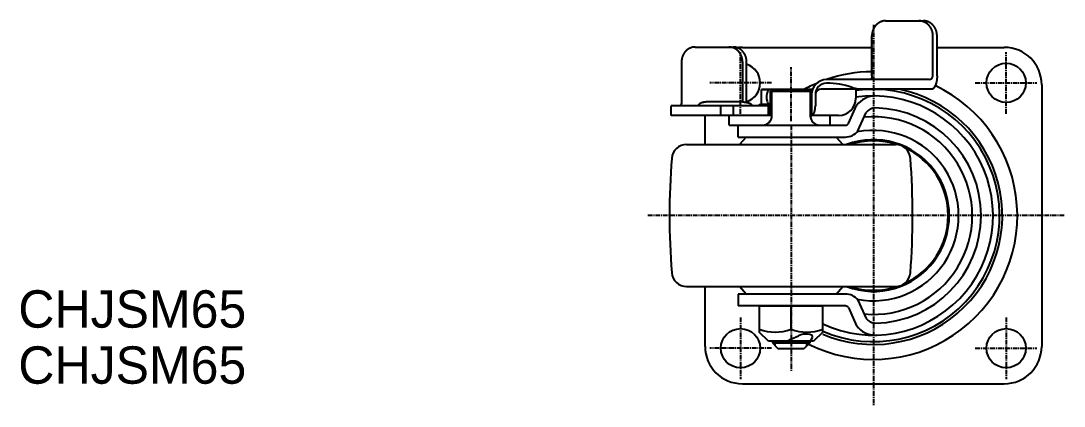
# Model space of a CAD drawing. Extents: x -2887 to -2607, y -818 to -346.
# Drawn here: x -2885.9 to -2607, y -817.5 to -714.4 of the extents above; entities that cross this region are included whole.
import ezdxf

# ---------------------------------------------------------------- set-up
doc = ezdxf.new("R2010")
doc.units = 0
doc.linetypes.add('CENTER', pattern=[2, 1.25, -0.25, 0.25, -0.25])
doc.layers.get('0').update_dxf_attribs({"linetype": 'CONTINUOUS'})
doc.layers.add('CENTER', color=1, linetype='CENTER')

msp = doc.modelspace()

# ---------------------------------------------------------------- linework, layer by layer
at = {"color": 7, "linetype": 'CONTINUOUS'}
for p, q in [((-2654.75, -714.44), (-2644.59, -714.44)), ((-2658.38, -729.14), (-2658.38, -718.44)), ((-2642.07, -729.14), (-2642.07, -718.44)), ((-2642.07, -729.14), (-2642.07, -718.44)), ((-2640.97, -729.14), (-2640.97, -718.44)), ((-2705.66, -721.44), (-2695.5, -721.44)), ((-2693, -721.54), (-2658.38, -721.54)), ((-2640.97, -721.54), (-2623, -721.54)), ((-2709.28, -725.44), (-2709.28, -736.14)), ((-2692.97, -725.44), (-2692.97, -736.14)), ((-2691.87, -736.25), (-2691.87, -725.44)), ((-2643.07, -730.14), (-2670.5, -730.14)), ((-2687.94, -736.84), (-2687.94, -732.84)), ((-2674.28, -732.84), (-2687.94, -732.84)), ((-2687.94, -732.84), (-2674.28, -732.84)), ((-2685.5, -739.74), (-2685.5, -733.24)), ((-2685.5, -733.24), (-2674.5, -733.24)), ((-2685.13, -739.84), (-2685.13, -733.24)), ((-2674.86, -733.24), (-2674.86, -739.84)), ((-2674.5, -733.24), (-2674.5, -739.74)), ((-2642.49, -732.74), (-2671.99, -732.74)), ((-2662.68, -733.14), (-2662.68, -735.14)), ((-2613, -731.54), (-2613, -801.54)), ((-2693, -736.14), (-2702.28, -736.14)), ((-2673.5, -734.14), (-2673.5, -737.14)), ((-2712.05, -739.74), (-2712.05, -737.14)), ((-2685.5, -737.14), (-2712.05, -737.14)), ((-2698.77, -739.74), (-2698.77, -737.14)), ((-2695.51, -737.14), (-2695.51, -739.74)), ((-2688.5, -736.84), (-2685.5, -736.84)), ((-2688.5, -737.14), (-2688.5, -736.84)), ((-2685.5, -736.84), (-2687.94, -736.84)), ((-2686.1, -737.14), (-2686.1, -739.74)), ((-2664.65, -741.95), (-2662.48, -737.07)), ((-2662.11, -743.89), (-2659.9, -738.97)), ((-2685.64, -739.74), (-2712.05, -739.74)), ((-2703, -747.54), (-2703, -739.74)), ((-2696.5, -742.34), (-2696.5, -739.74)), ((-2685.5, -739.74), (-2696.5, -739.74)), ((-2669.5, -739.74), (-2674.5, -739.74)), ((-2667.28, -739.74), (-2674.5, -739.74)), ((-2669.5, -742.34), (-2669.5, -739.74)), ((-2696.5, -742.34), (-2665.45, -742.34)), ((-2694.1, -745.54), (-2694.1, -742.34)), ((-2694.1, -745.54), (-2665.45, -745.54)), ((-2692.03, -745.54), (-2693.81, -747.54)), ((-2667.96, -745.54), (-2666.18, -747.54)), ((-2707.92, -747.54), (-2652.07, -747.54)), ((-2707.92, -785.54), (-2652.07, -785.54)), ((-2703, -801.54), (-2703, -785.54)), ((-2692.03, -787.54), (-2693.81, -785.54)), ((-2667.96, -787.54), (-2666.18, -785.54)), ((-2694.1, -787.54), (-2694.1, -790.74)), ((-2665.45, -787.54), (-2694.1, -787.54)), ((-2662.11, -789.19), (-2659.9, -794.11)), ((-2665.45, -790.74), (-2694.1, -790.74)), ((-2688.5, -790.74), (-2688.5, -797.74)), ((-2688.5, -790.74), (-2671.5, -790.74)), ((-2680, -796.98), (-2680, -790.74)), ((-2671.5, -797.74), (-2671.5, -790.74)), ((-2664.65, -791.13), (-2662.48, -796.01)), ((-2686, -800.14), (-2688.5, -797.74)), ((-2674, -800.14), (-2686, -800.14)), ((-2685, -800.14), (-2685, -800.64)), ((-2680.91, -800.14), (-2680.09, -799.64)), ((-2680.09, -799.64), (-2677.98, -798.74)), ((-2675, -800.14), (-2675, -800.64)), ((-2674.84, -800.14), (-2674.51, -799.64)), ((-2674.51, -799.64), (-2674.28, -799.21)), ((-2671.5, -797.74), (-2674, -800.14)), ((-2685, -800.64), (-2683.5, -802.14)), ((-2685, -800.64), (-2675, -800.64)), ((-2683.5, -802.14), (-2676.5, -802.14)), ((-2675, -800.64), (-2676.5, -802.14)), ((-2693, -811.54), (-2623, -811.54))]:
    msp.add_line(p, q, dxfattribs=at)
at = {"color": 3, "linetype": 'CONTINUOUS'}
for p, q in [((-2684.25, -801.39), (-2684.25, -800.14)), ((-2675.75, -801.39), (-2675.75, -800.14))]:
    msp.add_line(p, q, dxfattribs=at)
at = {"color": 7, "linetype": 'CONTINUOUS'}
for points in [[(-2685.59, -732.84, 0.176531), (-2685.92, -732.96, 0.103862), (-2686.29, -733.43, 0.064221), (-2686.5, -734.03, 0.050387), (-2686.58, -734.84, 0.050387), (-2686.5, -735.65, 0.064221), (-2686.29, -736.25, 0.103862), (-2685.92, -736.72, 0.176531), (-2685.59, -736.84, 0.176531)], [(-2682.34, -732.84, -0.176531), (-2682.01, -732.96, -0.065996), (-2681.75, -733.24, -0.065996)], [(-2677.65, -732.84, 0.176531), (-2677.98, -732.96, 0.065996), (-2678.24, -733.24, 0.065996)], [(-2674.4, -732.84, -0.056601), (-2674.28, -732.85, -0.056601)]]:
    msp.add_lwpolyline(points, format="xyb", dxfattribs=at)
for points in [[(-2654.75, -714.44, 0), (-2654.8, -714.44, 0), (-2654.84, -714.44, 0), (-2654.89, -714.44, 0), (-2654.93, -714.45, 0), (-2654.98, -714.45, 0), (-2655.02, -714.45, 0), (-2655.07, -714.46, 0), (-2655.11, -714.46, 0), (-2655.15, -714.46, 0), (-2655.2, -714.47, 0), (-2655.24, -714.48, 0), (-2655.29, -714.48, 0), (-2655.33, -714.49, 0), (-2655.37, -714.5, 0), (-2655.42, -714.51, 0), (-2655.46, -714.52, 0), (-2655.51, -714.53, 0), (-2655.55, -714.54, 0), (-2655.59, -714.55, 0), (-2655.64, -714.56, 0), (-2655.68, -714.57, 0), (-2655.72, -714.59, 0), (-2655.76, -714.6, 0), (-2655.81, -714.61, 0), (-2655.85, -714.63, 0), (-2655.89, -714.64, 0), (-2655.93, -714.66, 0), (-2655.98, -714.67, 0), (-2656.02, -714.69, 0), (-2656.06, -714.71, 0), (-2656.1, -714.73, 0), (-2656.14, -714.74, 0), (-2656.18, -714.76, 0), (-2656.22, -714.78, 0), (-2656.26, -714.8, 0), (-2656.3, -714.82, 0), (-2656.35, -714.85, 0), (-2656.38, -714.87, 0), (-2656.42, -714.89, 0), (-2656.46, -714.91, 0), (-2656.5, -714.94, 0), (-2656.54, -714.96, 0), (-2656.58, -714.98, 0), (-2656.62, -715.01, 0), (-2656.66, -715.03, 0), (-2656.69, -715.06, 0), (-2656.73, -715.09, 0), (-2656.77, -715.11, 0), (-2656.81, -715.14, 0), (-2656.84, -715.17, 0), (-2656.88, -715.2, 0), (-2656.91, -715.23, 0), (-2656.95, -715.26, 0), (-2656.99, -715.29, 0), (-2657.02, -715.32, 0), (-2657.05, -715.35, 0), (-2657.09, -715.38, 0), (-2657.12, -715.41, 0), (-2657.16, -715.44, 0), (-2657.19, -715.48, 0), (-2657.22, -715.51, 0), (-2657.25, -715.54, 0), (-2657.29, -715.58, 0), (-2657.32, -715.61, 0), (-2657.35, -715.65, 0), (-2657.38, -715.68, 0), (-2657.41, -715.72, 0), (-2657.44, -715.75, 0), (-2657.47, -715.79, 0), (-2657.5, -715.83, 0), (-2657.53, -715.86, 0), (-2657.56, -715.9, 0), (-2657.59, -715.94, 0), (-2657.61, -715.98, 0), (-2657.64, -716.02, 0), (-2657.67, -716.06, 0), (-2657.69, -716.1, 0), (-2657.72, -716.14, 0), (-2657.74, -716.18, 0), (-2657.77, -716.22, 0), (-2657.79, -716.26, 0), (-2657.82, -716.3, 0), (-2657.84, -716.34, 0), (-2657.86, -716.38, 0), (-2657.89, -716.43, 0), (-2657.91, -716.47, 0), (-2657.93, -716.51, 0), (-2657.95, -716.55, 0), (-2657.97, -716.6, 0), (-2657.99, -716.64, 0), (-2658.01, -716.68, 0), (-2658.03, -716.73, 0), (-2658.05, -716.77, 0), (-2658.07, -716.82, 0), (-2658.09, -716.86, 0), (-2658.1, -716.91, 0), (-2658.12, -716.96, 0), (-2658.14, -717, 0), (-2658.15, -717.05, 0), (-2658.17, -717.09, 0), (-2658.18, -717.14, 0), (-2658.2, -717.18, 0), (-2658.21, -717.23, 0), (-2658.22, -717.28, 0), (-2658.24, -717.33, 0), (-2658.25, -717.37, 0), (-2658.26, -717.42, 0), (-2658.27, -717.47, 0), (-2658.28, -717.52, 0), (-2658.29, -717.56, 0), (-2658.3, -717.61, 0), (-2658.31, -717.66, 0), (-2658.32, -717.71, 0), (-2658.33, -717.76, 0), (-2658.33, -717.8, 0), (-2658.34, -717.85, 0), (-2658.35, -717.9, 0), (-2658.35, -717.95, 0), (-2658.36, -718, 0), (-2658.36, -718.05, 0), (-2658.37, -718.1, 0), (-2658.37, -718.15, 0), (-2658.37, -718.2, 0), (-2658.38, -718.24, 0), (-2658.38, -718.29, 0), (-2658.38, -718.34, 0), (-2658.38, -718.39, 0), (-2658.38, -718.44, 0)], [(-2642.07, -718.44, 0), (-2642.07, -718.39, 0), (-2642.07, -718.34, 0), (-2642.07, -718.29, 0), (-2642.07, -718.24, 0), (-2642.07, -718.2, 0), (-2642.08, -718.15, 0), (-2642.08, -718.1, 0), (-2642.08, -718.05, 0), (-2642.09, -718, 0), (-2642.09, -717.95, 0), (-2642.1, -717.9, 0), (-2642.11, -717.85, 0), (-2642.11, -717.8, 0), (-2642.12, -717.76, 0), (-2642.13, -717.71, 0), (-2642.14, -717.66, 0), (-2642.15, -717.61, 0), (-2642.16, -717.56, 0), (-2642.17, -717.52, 0), (-2642.18, -717.47, 0), (-2642.19, -717.42, 0), (-2642.2, -717.37, 0), (-2642.22, -717.33, 0), (-2642.23, -717.28, 0), (-2642.24, -717.23, 0), (-2642.26, -717.18, 0), (-2642.27, -717.14, 0), (-2642.29, -717.09, 0), (-2642.3, -717.05, 0), (-2642.32, -717, 0), (-2642.34, -716.96, 0), (-2642.35, -716.91, 0), (-2642.37, -716.86, 0), (-2642.39, -716.82, 0), (-2642.41, -716.77, 0), (-2642.43, -716.73, 0), (-2642.45, -716.68, 0), (-2642.47, -716.64, 0), (-2642.49, -716.6, 0), (-2642.51, -716.55, 0), (-2642.53, -716.51, 0), (-2642.56, -716.47, 0), (-2642.58, -716.43, 0), (-2642.6, -716.38, 0), (-2642.63, -716.34, 0), (-2642.65, -716.3, 0), (-2642.68, -716.26, 0), (-2642.7, -716.22, 0), (-2642.73, -716.18, 0), (-2642.75, -716.14, 0), (-2642.78, -716.1, 0), (-2642.81, -716.06, 0), (-2642.84, -716.02, 0), (-2642.86, -715.98, 0), (-2642.89, -715.94, 0), (-2642.92, -715.9, 0), (-2642.95, -715.86, 0), (-2642.98, -715.83, 0), (-2643.01, -715.79, 0), (-2643.04, -715.75, 0), (-2643.07, -715.72, 0), (-2643.1, -715.68, 0), (-2643.14, -715.65, 0), (-2643.17, -715.61, 0), (-2643.2, -715.58, 0), (-2643.24, -715.54, 0), (-2643.27, -715.51, 0), (-2643.3, -715.48, 0), (-2643.34, -715.44, 0), (-2643.37, -715.41, 0), (-2643.41, -715.38, 0), (-2643.44, -715.35, 0), (-2643.48, -715.32, 0), (-2643.51, -715.29, 0), (-2643.55, -715.26, 0), (-2643.59, -715.23, 0), (-2643.63, -715.2, 0), (-2643.66, -715.17, 0), (-2643.7, -715.14, 0), (-2643.74, -715.11, 0), (-2643.78, -715.09, 0), (-2643.82, -715.06, 0), (-2643.86, -715.03, 0), (-2643.9, -715.01, 0), (-2643.94, -714.98, 0), (-2643.98, -714.96, 0), (-2644.02, -714.94, 0), (-2644.06, -714.91, 0), (-2644.1, -714.89, 0), (-2644.14, -714.87, 0), (-2644.18, -714.85, 0), (-2644.22, -714.82, 0), (-2644.26, -714.8, 0), (-2644.31, -714.78, 0), (-2644.35, -714.76, 0), (-2644.39, -714.74, 0), (-2644.43, -714.73, 0), (-2644.48, -714.71, 0), (-2644.52, -714.69, 0), (-2644.56, -714.67, 0), (-2644.61, -714.66, 0), (-2644.65, -714.64, 0), (-2644.69, -714.63, 0), (-2644.74, -714.61, 0), (-2644.78, -714.6, 0), (-2644.83, -714.59, 0), (-2644.87, -714.57, 0), (-2644.92, -714.56, 0), (-2644.96, -714.55, 0), (-2645.01, -714.54, 0), (-2645.05, -714.53, 0), (-2645.1, -714.52, 0), (-2645.14, -714.51, 0), (-2645.19, -714.5, 0), (-2645.23, -714.49, 0), (-2645.28, -714.48, 0), (-2645.32, -714.48, 0), (-2645.37, -714.47, 0), (-2645.42, -714.46, 0), (-2645.46, -714.46, 0), (-2645.51, -714.46, 0), (-2645.55, -714.45, 0), (-2645.6, -714.45, 0), (-2645.65, -714.45, 0), (-2645.69, -714.44, 0), (-2645.74, -714.44, 0), (-2645.78, -714.44, 0), (-2645.83, -714.44, 0)], [(-2640.97, -718.44, 0), (-2640.97, -718.39, 0), (-2640.97, -718.34, 0), (-2640.97, -718.29, 0), (-2640.97, -718.24, 0), (-2640.97, -718.2, 0), (-2640.98, -718.15, 0), (-2640.98, -718.1, 0), (-2640.99, -718.05, 0), (-2640.99, -718, 0), (-2641, -717.95, 0), (-2641, -717.9, 0), (-2641.01, -717.85, 0), (-2641.01, -717.8, 0), (-2641.02, -717.76, 0), (-2641.03, -717.71, 0), (-2641.04, -717.66, 0), (-2641.05, -717.61, 0), (-2641.06, -717.56, 0), (-2641.07, -717.52, 0), (-2641.08, -717.47, 0), (-2641.09, -717.42, 0), (-2641.1, -717.37, 0), (-2641.11, -717.33, 0), (-2641.12, -717.28, 0), (-2641.14, -717.23, 0), (-2641.15, -717.18, 0), (-2641.17, -717.14, 0), (-2641.18, -717.09, 0), (-2641.19, -717.05, 0), (-2641.21, -717, 0), (-2641.23, -716.96, 0), (-2641.24, -716.91, 0), (-2641.26, -716.86, 0), (-2641.28, -716.82, 0), (-2641.3, -716.77, 0), (-2641.32, -716.73, 0), (-2641.34, -716.68, 0), (-2641.35, -716.64, 0), (-2641.38, -716.6, 0), (-2641.4, -716.55, 0), (-2641.42, -716.51, 0), (-2641.44, -716.47, 0), (-2641.46, -716.43, 0), (-2641.48, -716.38, 0), (-2641.51, -716.34, 0), (-2641.53, -716.3, 0), (-2641.55, -716.26, 0), (-2641.58, -716.22, 0), (-2641.6, -716.18, 0), (-2641.63, -716.14, 0), (-2641.65, -716.1, 0), (-2641.68, -716.06, 0), (-2641.71, -716.02, 0), (-2641.74, -715.98, 0), (-2641.76, -715.94, 0), (-2641.79, -715.9, 0), (-2641.82, -715.86, 0), (-2641.85, -715.83, 0), (-2641.88, -715.79, 0), (-2641.91, -715.75, 0), (-2641.94, -715.72, 0), (-2641.97, -715.68, 0), (-2642, -715.65, 0), (-2642.03, -715.61, 0), (-2642.06, -715.58, 0), (-2642.09, -715.54, 0), (-2642.13, -715.51, 0), (-2642.16, -715.48, 0), (-2642.19, -715.44, 0), (-2642.23, -715.41, 0), (-2642.26, -715.38, 0), (-2642.29, -715.35, 0), (-2642.33, -715.32, 0), (-2642.36, -715.29, 0), (-2642.4, -715.26, 0), (-2642.43, -715.23, 0), (-2642.47, -715.2, 0), (-2642.51, -715.17, 0), (-2642.54, -715.14, 0), (-2642.58, -715.11, 0), (-2642.62, -715.09, 0), (-2642.65, -715.06, 0), (-2642.69, -715.03, 0), (-2642.73, -715.01, 0), (-2642.77, -714.98, 0), (-2642.81, -714.96, 0), (-2642.85, -714.94, 0), (-2642.88, -714.91, 0), (-2642.92, -714.89, 0), (-2642.96, -714.87, 0), (-2643, -714.85, 0), (-2643.04, -714.82, 0), (-2643.08, -714.8, 0), (-2643.12, -714.78, 0), (-2643.16, -714.76, 0), (-2643.21, -714.74, 0), (-2643.25, -714.73, 0), (-2643.29, -714.71, 0), (-2643.33, -714.69, 0), (-2643.37, -714.67, 0), (-2643.41, -714.66, 0), (-2643.46, -714.64, 0), (-2643.5, -714.63, 0), (-2643.54, -714.61, 0), (-2643.58, -714.6, 0), (-2643.63, -714.59, 0), (-2643.67, -714.57, 0), (-2643.71, -714.56, 0), (-2643.76, -714.55, 0), (-2643.8, -714.54, 0), (-2643.84, -714.53, 0), (-2643.89, -714.52, 0), (-2643.93, -714.51, 0), (-2643.97, -714.5, 0), (-2644.02, -714.49, 0), (-2644.06, -714.48, 0), (-2644.11, -714.48, 0), (-2644.15, -714.47, 0), (-2644.19, -714.46, 0), (-2644.24, -714.46, 0), (-2644.28, -714.46, 0), (-2644.33, -714.45, 0), (-2644.37, -714.45, 0), (-2644.42, -714.45, 0), (-2644.46, -714.44, 0), (-2644.5, -714.44, 0), (-2644.55, -714.44, 0), (-2644.59, -714.44, 0)], [(-2705.66, -721.44, 0), (-2705.7, -721.44, 0), (-2705.75, -721.44, 0), (-2705.79, -721.44, 0), (-2705.84, -721.45, 0), (-2705.88, -721.45, 0), (-2705.93, -721.45, 0), (-2705.97, -721.46, 0), (-2706.01, -721.46, 0), (-2706.06, -721.46, 0), (-2706.1, -721.47, 0), (-2706.15, -721.48, 0), (-2706.19, -721.48, 0), (-2706.23, -721.49, 0), (-2706.28, -721.5, 0), (-2706.32, -721.51, 0), (-2706.37, -721.52, 0), (-2706.41, -721.53, 0), (-2706.45, -721.54, 0), (-2706.5, -721.55, 0), (-2706.54, -721.56, 0), (-2706.58, -721.57, 0), (-2706.63, -721.59, 0), (-2706.67, -721.6, 0), (-2706.71, -721.61, 0), (-2706.75, -721.63, 0), (-2706.8, -721.64, 0), (-2706.84, -721.66, 0), (-2706.88, -721.67, 0), (-2706.92, -721.69, 0), (-2706.96, -721.71, 0), (-2707, -721.73, 0), (-2707.05, -721.74, 0), (-2707.09, -721.76, 0), (-2707.13, -721.78, 0), (-2707.17, -721.8, 0), (-2707.21, -721.82, 0), (-2707.25, -721.85, 0), (-2707.29, -721.87, 0), (-2707.33, -721.89, 0), (-2707.37, -721.91, 0), (-2707.41, -721.94, 0), (-2707.45, -721.96, 0), (-2707.48, -721.98, 0), (-2707.52, -722.01, 0), (-2707.56, -722.03, 0), (-2707.6, -722.06, 0), (-2707.64, -722.09, 0), (-2707.67, -722.11, 0), (-2707.71, -722.14, 0), (-2707.75, -722.17, 0), (-2707.78, -722.2, 0), (-2707.82, -722.23, 0), (-2707.85, -722.26, 0), (-2707.89, -722.29, 0), (-2707.92, -722.32, 0), (-2707.96, -722.35, 0), (-2707.99, -722.38, 0), (-2708.03, -722.41, 0), (-2708.06, -722.44, 0), (-2708.09, -722.48, 0), (-2708.13, -722.51, 0), (-2708.16, -722.54, 0), (-2708.19, -722.58, 0), (-2708.22, -722.61, 0), (-2708.25, -722.65, 0), (-2708.28, -722.68, 0), (-2708.31, -722.72, 0), (-2708.34, -722.75, 0), (-2708.37, -722.79, 0), (-2708.4, -722.83, 0), (-2708.43, -722.86, 0), (-2708.46, -722.9, 0), (-2708.49, -722.94, 0), (-2708.52, -722.98, 0), (-2708.54, -723.02, 0), (-2708.57, -723.06, 0), (-2708.6, -723.1, 0), (-2708.62, -723.14, 0), (-2708.65, -723.18, 0), (-2708.67, -723.22, 0), (-2708.7, -723.26, 0), (-2708.72, -723.3, 0), (-2708.74, -723.34, 0), (-2708.77, -723.38, 0), (-2708.79, -723.43, 0), (-2708.81, -723.47, 0), (-2708.83, -723.51, 0), (-2708.86, -723.55, 0), (-2708.88, -723.6, 0), (-2708.9, -723.64, 0), (-2708.92, -723.68, 0), (-2708.94, -723.73, 0), (-2708.95, -723.77, 0), (-2708.97, -723.82, 0), (-2708.99, -723.86, 0), (-2709.01, -723.91, 0), (-2709.02, -723.96, 0), (-2709.04, -724, 0), (-2709.06, -724.05, 0), (-2709.07, -724.09, 0), (-2709.09, -724.14, 0), (-2709.1, -724.18, 0), (-2709.11, -724.23, 0), (-2709.13, -724.28, 0), (-2709.14, -724.33, 0), (-2709.15, -724.37, 0), (-2709.16, -724.42, 0), (-2709.18, -724.47, 0), (-2709.19, -724.52, 0), (-2709.2, -724.56, 0), (-2709.21, -724.61, 0), (-2709.21, -724.66, 0), (-2709.22, -724.71, 0), (-2709.23, -724.76, 0), (-2709.24, -724.8, 0), (-2709.24, -724.85, 0), (-2709.25, -724.9, 0), (-2709.26, -724.95, 0), (-2709.26, -725, 0), (-2709.27, -725.05, 0), (-2709.27, -725.1, 0), (-2709.27, -725.15, 0), (-2709.28, -725.2, 0), (-2709.28, -725.24, 0), (-2709.28, -725.29, 0), (-2709.28, -725.34, 0), (-2709.28, -725.39, 0), (-2709.28, -725.44, 0)], [(-2692.97, -725.44, 0), (-2692.97, -725.39, 0), (-2692.97, -725.34, 0), (-2692.97, -725.29, 0), (-2692.97, -725.24, 0), (-2692.98, -725.2, 0), (-2692.98, -725.15, 0), (-2692.98, -725.1, 0), (-2692.99, -725.05, 0), (-2692.99, -725, 0), (-2693, -724.95, 0), (-2693, -724.9, 0), (-2693.01, -724.85, 0), (-2693.02, -724.8, 0), (-2693.02, -724.76, 0), (-2693.03, -724.71, 0), (-2693.04, -724.66, 0), (-2693.05, -724.61, 0), (-2693.06, -724.56, 0), (-2693.07, -724.52, 0), (-2693.08, -724.47, 0), (-2693.09, -724.42, 0), (-2693.1, -724.37, 0), (-2693.11, -724.33, 0), (-2693.13, -724.28, 0), (-2693.14, -724.23, 0), (-2693.15, -724.18, 0), (-2693.17, -724.14, 0), (-2693.18, -724.09, 0), (-2693.2, -724.05, 0), (-2693.21, -724, 0), (-2693.23, -723.96, 0), (-2693.25, -723.91, 0), (-2693.26, -723.86, 0), (-2693.28, -723.82, 0), (-2693.3, -723.77, 0), (-2693.32, -723.73, 0), (-2693.34, -723.68, 0), (-2693.36, -723.64, 0), (-2693.38, -723.6, 0), (-2693.4, -723.55, 0), (-2693.42, -723.51, 0), (-2693.44, -723.47, 0), (-2693.46, -723.43, 0), (-2693.49, -723.38, 0), (-2693.51, -723.34, 0), (-2693.53, -723.3, 0), (-2693.56, -723.26, 0), (-2693.58, -723.22, 0), (-2693.61, -723.18, 0), (-2693.63, -723.14, 0), (-2693.66, -723.1, 0), (-2693.68, -723.06, 0), (-2693.71, -723.02, 0), (-2693.74, -722.98, 0), (-2693.76, -722.94, 0), (-2693.79, -722.9, 0), (-2693.82, -722.86, 0), (-2693.85, -722.83, 0), (-2693.88, -722.79, 0), (-2693.91, -722.75, 0), (-2693.94, -722.72, 0), (-2693.97, -722.68, 0), (-2694, -722.65, 0), (-2694.03, -722.61, 0), (-2694.06, -722.58, 0), (-2694.1, -722.54, 0), (-2694.13, -722.51, 0), (-2694.16, -722.48, 0), (-2694.19, -722.44, 0), (-2694.23, -722.41, 0), (-2694.26, -722.38, 0), (-2694.3, -722.35, 0), (-2694.33, -722.32, 0), (-2694.36, -722.29, 0), (-2694.4, -722.26, 0), (-2694.44, -722.23, 0), (-2694.47, -722.2, 0), (-2694.51, -722.17, 0), (-2694.54, -722.14, 0), (-2694.58, -722.11, 0), (-2694.62, -722.09, 0), (-2694.66, -722.06, 0), (-2694.69, -722.03, 0), (-2694.73, -722.01, 0), (-2694.77, -721.98, 0), (-2694.81, -721.96, 0), (-2694.85, -721.94, 0), (-2694.89, -721.91, 0), (-2694.93, -721.89, 0), (-2694.97, -721.87, 0), (-2695.01, -721.85, 0), (-2695.05, -721.82, 0), (-2695.09, -721.8, 0), (-2695.13, -721.78, 0), (-2695.17, -721.76, 0), (-2695.21, -721.74, 0), (-2695.25, -721.73, 0), (-2695.29, -721.71, 0), (-2695.33, -721.69, 0), (-2695.37, -721.67, 0), (-2695.42, -721.66, 0), (-2695.46, -721.64, 0), (-2695.5, -721.63, 0), (-2695.54, -721.61, 0), (-2695.59, -721.6, 0), (-2695.63, -721.59, 0), (-2695.67, -721.57, 0), (-2695.71, -721.56, 0), (-2695.76, -721.55, 0), (-2695.8, -721.54, 0), (-2695.84, -721.53, 0), (-2695.89, -721.52, 0), (-2695.93, -721.51, 0), (-2695.98, -721.5, 0), (-2696.02, -721.49, 0), (-2696.06, -721.48, 0), (-2696.11, -721.48, 0), (-2696.15, -721.47, 0), (-2696.2, -721.46, 0), (-2696.24, -721.46, 0), (-2696.28, -721.46, 0), (-2696.33, -721.45, 0), (-2696.37, -721.45, 0), (-2696.42, -721.45, 0), (-2696.46, -721.44, 0), (-2696.51, -721.44, 0), (-2696.55, -721.44, 0), (-2696.6, -721.44, 0)], [(-2691.87, -725.44, 0), (-2691.87, -725.39, 0), (-2691.87, -725.34, 0), (-2691.87, -725.29, 0), (-2691.88, -725.24, 0), (-2691.88, -725.2, 0), (-2691.88, -725.15, 0), (-2691.88, -725.1, 0), (-2691.89, -725.05, 0), (-2691.89, -725, 0), (-2691.9, -724.95, 0), (-2691.9, -724.9, 0), (-2691.91, -724.85, 0), (-2691.92, -724.8, 0), (-2691.92, -724.76, 0), (-2691.93, -724.71, 0), (-2691.94, -724.66, 0), (-2691.95, -724.61, 0), (-2691.96, -724.56, 0), (-2691.97, -724.52, 0), (-2691.98, -724.47, 0), (-2691.99, -724.42, 0), (-2692, -724.37, 0), (-2692.01, -724.33, 0), (-2692.03, -724.28, 0), (-2692.04, -724.23, 0), (-2692.05, -724.18, 0), (-2692.07, -724.14, 0), (-2692.08, -724.09, 0), (-2692.1, -724.05, 0), (-2692.11, -724, 0), (-2692.13, -723.96, 0), (-2692.15, -723.91, 0), (-2692.16, -723.86, 0), (-2692.18, -723.82, 0), (-2692.2, -723.77, 0), (-2692.22, -723.73, 0), (-2692.24, -723.68, 0), (-2692.26, -723.64, 0), (-2692.28, -723.6, 0), (-2692.3, -723.55, 0), (-2692.32, -723.51, 0), (-2692.34, -723.47, 0), (-2692.36, -723.43, 0), (-2692.39, -723.38, 0), (-2692.41, -723.34, 0), (-2692.43, -723.3, 0), (-2692.46, -723.26, 0), (-2692.48, -723.22, 0), (-2692.51, -723.18, 0), (-2692.53, -723.14, 0), (-2692.56, -723.1, 0), (-2692.58, -723.06, 0), (-2692.61, -723.02, 0), (-2692.64, -722.98, 0), (-2692.67, -722.94, 0), (-2692.69, -722.9, 0), (-2692.72, -722.86, 0), (-2692.75, -722.83, 0), (-2692.78, -722.79, 0), (-2692.81, -722.75, 0), (-2692.84, -722.72, 0), (-2692.87, -722.68, 0), (-2692.9, -722.65, 0), (-2692.93, -722.61, 0), (-2692.96, -722.58, 0), (-2693, -722.54, 0), (-2693.03, -722.51, 0), (-2693.06, -722.48, 0), (-2693.1, -722.44, 0), (-2693.13, -722.41, 0), (-2693.16, -722.38, 0), (-2693.2, -722.35, 0), (-2693.23, -722.32, 0), (-2693.27, -722.29, 0), (-2693.3, -722.26, 0), (-2693.34, -722.23, 0), (-2693.37, -722.2, 0), (-2693.41, -722.17, 0), (-2693.45, -722.14, 0), (-2693.48, -722.11, 0), (-2693.52, -722.09, 0), (-2693.56, -722.06, 0), (-2693.59, -722.03, 0), (-2693.63, -722.01, 0), (-2693.67, -721.98, 0), (-2693.71, -721.96, 0), (-2693.75, -721.94, 0), (-2693.79, -721.91, 0), (-2693.83, -721.89, 0), (-2693.87, -721.87, 0), (-2693.91, -721.85, 0), (-2693.95, -721.82, 0), (-2693.99, -721.8, 0), (-2694.03, -721.78, 0), (-2694.07, -721.76, 0), (-2694.11, -721.74, 0), (-2694.15, -721.73, 0), (-2694.19, -721.71, 0), (-2694.23, -721.69, 0), (-2694.28, -721.67, 0), (-2694.32, -721.66, 0), (-2694.36, -721.64, 0), (-2694.4, -721.63, 0), (-2694.44, -721.61, 0), (-2694.49, -721.6, 0), (-2694.53, -721.59, 0), (-2694.57, -721.57, 0), (-2694.62, -721.56, 0), (-2694.66, -721.55, 0), (-2694.7, -721.54, 0), (-2694.75, -721.53, 0), (-2694.79, -721.52, 0), (-2694.83, -721.51, 0), (-2694.88, -721.5, 0), (-2694.92, -721.49, 0), (-2694.96, -721.48, 0), (-2695.01, -721.48, 0), (-2695.05, -721.47, 0), (-2695.1, -721.46, 0), (-2695.14, -721.46, 0), (-2695.19, -721.46, 0), (-2695.23, -721.45, 0), (-2695.27, -721.45, 0), (-2695.32, -721.45, 0), (-2695.36, -721.44, 0), (-2695.41, -721.44, 0), (-2695.45, -721.44, 0), (-2695.5, -721.44, 0)], [(-2658.38, -729.14, 0), (-2658.38, -729.15, 0), (-2658.38, -729.16, 0), (-2658.38, -729.18, 0), (-2658.38, -729.19, 0), (-2658.38, -729.2, 0), (-2658.38, -729.21, 0), (-2658.38, -729.23, 0), (-2658.38, -729.24, 0), (-2658.38, -729.25, 0), (-2658.38, -729.26, 0), (-2658.38, -729.27, 0), (-2658.38, -729.29, 0), (-2658.39, -729.3, 0), (-2658.39, -729.31, 0), (-2658.39, -729.32, 0), (-2658.39, -729.34, 0), (-2658.39, -729.35, 0), (-2658.39, -729.36, 0), (-2658.39, -729.37, 0), (-2658.39, -729.38, 0), (-2658.39, -729.39, 0), (-2658.4, -729.41, 0), (-2658.4, -729.42, 0), (-2658.4, -729.43, 0), (-2658.4, -729.44, 0), (-2658.4, -729.45, 0), (-2658.4, -729.47, 0), (-2658.4, -729.48, 0), (-2658.41, -729.49, 0), (-2658.41, -729.5, 0), (-2658.41, -729.51, 0), (-2658.41, -729.52, 0), (-2658.41, -729.53, 0), (-2658.42, -729.54, 0), (-2658.42, -729.56, 0), (-2658.42, -729.57, 0), (-2658.42, -729.58, 0), (-2658.43, -729.59, 0), (-2658.43, -729.6, 0), (-2658.43, -729.61, 0), (-2658.43, -729.62, 0), (-2658.44, -729.63, 0), (-2658.44, -729.64, 0), (-2658.44, -729.65, 0), (-2658.44, -729.66, 0), (-2658.45, -729.67, 0), (-2658.45, -729.68, 0), (-2658.45, -729.7, 0), (-2658.45, -729.71, 0), (-2658.46, -729.72, 0), (-2658.46, -729.73, 0), (-2658.46, -729.74, 0), (-2658.47, -729.75, 0), (-2658.47, -729.75, 0), (-2658.47, -729.76, 0), (-2658.48, -729.77, 0), (-2658.48, -729.78, 0), (-2658.48, -729.79, 0), (-2658.49, -729.8, 0), (-2658.49, -729.81, 0), (-2658.49, -729.82, 0), (-2658.5, -729.83, 0), (-2658.5, -729.84, 0), (-2658.5, -729.85, 0), (-2658.51, -729.86, 0), (-2658.51, -729.86, 0), (-2658.52, -729.87, 0), (-2658.52, -729.88, 0), (-2658.52, -729.89, 0), (-2658.53, -729.9, 0), (-2658.53, -729.9, 0), (-2658.53, -729.91, 0), (-2658.54, -729.92, 0), (-2658.54, -729.93, 0), (-2658.55, -729.94, 0), (-2658.55, -729.94, 0), (-2658.56, -729.95, 0), (-2658.56, -729.96, 0), (-2658.56, -729.96, 0), (-2658.57, -729.97, 0), (-2658.57, -729.98, 0), (-2658.58, -729.99, 0), (-2658.58, -729.99, 0), (-2658.59, -730, 0), (-2658.59, -730, 0), (-2658.59, -730.01, 0), (-2658.6, -730.02, 0), (-2658.6, -730.02, 0), (-2658.61, -730.03, 0), (-2658.61, -730.03, 0), (-2658.62, -730.04, 0), (-2658.62, -730.04, 0), (-2658.63, -730.05, 0), (-2658.63, -730.05, 0), (-2658.64, -730.06, 0), (-2658.64, -730.06, 0), (-2658.65, -730.07, 0), (-2658.65, -730.07, 0), (-2658.66, -730.08, 0), (-2658.66, -730.08, 0), (-2658.67, -730.09, 0), (-2658.67, -730.09, 0), (-2658.68, -730.09, 0), (-2658.68, -730.1, 0), (-2658.69, -730.1, 0), (-2658.69, -730.1, 0), (-2658.7, -730.11, 0), (-2658.7, -730.11, 0), (-2658.71, -730.11, 0), (-2658.71, -730.12, 0), (-2658.72, -730.12, 0), (-2658.72, -730.12, 0), (-2658.73, -730.12, 0), (-2658.73, -730.12, 0), (-2658.74, -730.13, 0), (-2658.74, -730.13, 0), (-2658.75, -730.13, 0), (-2658.75, -730.13, 0), (-2658.76, -730.13, 0), (-2658.76, -730.13, 0), (-2658.77, -730.14, 0), (-2658.77, -730.14, 0), (-2658.78, -730.14, 0), (-2658.78, -730.14, 0), (-2658.79, -730.14, 0), (-2658.79, -730.14, 0), (-2658.8, -730.14, 0), (-2658.8, -730.14, 0)], [(-2640.97, -729.14, 0), (-2640.97, -729.18, 0), (-2640.97, -729.23, 0), (-2640.97, -729.27, 0), (-2640.97, -729.32, 0), (-2640.97, -729.36, 0), (-2640.97, -729.4, 0), (-2640.97, -729.45, 0), (-2640.98, -729.49, 0), (-2640.98, -729.54, 0), (-2640.98, -729.58, 0), (-2640.98, -729.62, 0), (-2640.98, -729.67, 0), (-2640.99, -729.71, 0), (-2640.99, -729.75, 0), (-2640.99, -729.8, 0), (-2641, -729.84, 0), (-2641, -729.88, 0), (-2641, -729.93, 0), (-2641.01, -729.97, 0), (-2641.01, -730.01, 0), (-2641.02, -730.06, 0), (-2641.02, -730.1, 0), (-2641.03, -730.14, 0), (-2641.03, -730.18, 0), (-2641.04, -730.23, 0), (-2641.04, -730.27, 0), (-2641.05, -730.31, 0), (-2641.06, -730.35, 0), (-2641.06, -730.39, 0), (-2641.07, -730.43, 0), (-2641.08, -730.48, 0), (-2641.08, -730.52, 0), (-2641.09, -730.56, 0), (-2641.1, -730.6, 0), (-2641.11, -730.64, 0), (-2641.11, -730.68, 0), (-2641.12, -730.72, 0), (-2641.13, -730.76, 0), (-2641.14, -730.8, 0), (-2641.15, -730.84, 0), (-2641.16, -730.88, 0), (-2641.17, -730.91, 0), (-2641.17, -730.95, 0), (-2641.18, -730.99, 0), (-2641.19, -731.03, 0), (-2641.2, -731.07, 0), (-2641.21, -731.1, 0), (-2641.22, -731.14, 0), (-2641.23, -731.18, 0), (-2641.25, -731.21, 0), (-2641.26, -731.25, 0), (-2641.27, -731.28, 0), (-2641.28, -731.32, 0), (-2641.29, -731.36, 0), (-2641.3, -731.39, 0), (-2641.31, -731.42, 0), (-2641.33, -731.46, 0), (-2641.34, -731.49, 0), (-2641.35, -731.52, 0), (-2641.36, -731.56, 0), (-2641.37, -731.59, 0), (-2641.39, -731.62, 0), (-2641.4, -731.65, 0), (-2641.41, -731.68, 0), (-2641.43, -731.72, 0), (-2641.44, -731.75, 0), (-2641.45, -731.78, 0), (-2641.47, -731.81, 0), (-2641.48, -731.84, 0), (-2641.5, -731.87, 0), (-2641.51, -731.89, 0), (-2641.52, -731.92, 0), (-2641.54, -731.95, 0), (-2641.55, -731.98, 0), (-2641.57, -732, 0), (-2641.58, -732.03, 0), (-2641.6, -732.06, 0), (-2641.61, -732.08, 0), (-2641.63, -732.11, 0), (-2641.64, -732.13, 0), (-2641.66, -732.16, 0), (-2641.68, -732.18, 0), (-2641.69, -732.21, 0), (-2641.71, -732.23, 0), (-2641.72, -732.25, 0), (-2641.74, -732.27, 0), (-2641.76, -732.29, 0), (-2641.77, -732.32, 0), (-2641.79, -732.34, 0), (-2641.81, -732.36, 0), (-2641.82, -732.38, 0), (-2641.84, -732.39, 0), (-2641.86, -732.41, 0), (-2641.87, -732.43, 0), (-2641.89, -732.45, 0), (-2641.91, -732.47, 0), (-2641.92, -732.48, 0), (-2641.94, -732.5, 0), (-2641.96, -732.51, 0), (-2641.98, -732.53, 0), (-2641.99, -732.54, 0), (-2642.01, -732.56, 0), (-2642.03, -732.57, 0), (-2642.05, -732.59, 0), (-2642.07, -732.6, 0), (-2642.08, -732.61, 0), (-2642.1, -732.62, 0), (-2642.12, -732.63, 0), (-2642.14, -732.64, 0), (-2642.16, -732.65, 0), (-2642.17, -732.66, 0), (-2642.19, -732.67, 0), (-2642.21, -732.68, 0), (-2642.23, -732.69, 0), (-2642.25, -732.69, 0), (-2642.27, -732.7, 0), (-2642.28, -732.71, 0), (-2642.3, -732.71, 0), (-2642.32, -732.72, 0), (-2642.34, -732.72, 0), (-2642.36, -732.73, 0), (-2642.38, -732.73, 0), (-2642.4, -732.73, 0), (-2642.41, -732.74, 0), (-2642.43, -732.74, 0), (-2642.45, -732.74, 0), (-2642.47, -732.74, 0), (-2642.49, -732.74, 0)], [(-2709.28, -736.14, 0), (-2709.28, -736.15, 0), (-2709.28, -736.16, 0), (-2709.28, -736.18, 0), (-2709.28, -736.19, 0), (-2709.28, -736.2, 0), (-2709.28, -736.21, 0), (-2709.29, -736.23, 0), (-2709.29, -736.24, 0), (-2709.29, -736.25, 0), (-2709.29, -736.26, 0), (-2709.29, -736.27, 0), (-2709.29, -736.29, 0), (-2709.29, -736.3, 0), (-2709.29, -736.31, 0), (-2709.29, -736.32, 0), (-2709.29, -736.34, 0), (-2709.29, -736.35, 0), (-2709.29, -736.36, 0), (-2709.3, -736.37, 0), (-2709.3, -736.38, 0), (-2709.3, -736.39, 0), (-2709.3, -736.41, 0), (-2709.3, -736.42, 0), (-2709.3, -736.43, 0), (-2709.3, -736.44, 0), (-2709.3, -736.45, 0), (-2709.31, -736.47, 0), (-2709.31, -736.48, 0), (-2709.31, -736.49, 0), (-2709.31, -736.5, 0), (-2709.31, -736.51, 0), (-2709.32, -736.52, 0), (-2709.32, -736.53, 0), (-2709.32, -736.54, 0), (-2709.32, -736.56, 0), (-2709.32, -736.57, 0), (-2709.33, -736.58, 0), (-2709.33, -736.59, 0), (-2709.33, -736.6, 0), (-2709.33, -736.61, 0), (-2709.34, -736.62, 0), (-2709.34, -736.63, 0), (-2709.34, -736.64, 0), (-2709.34, -736.65, 0), (-2709.35, -736.66, 0), (-2709.35, -736.67, 0), (-2709.35, -736.68, 0), (-2709.35, -736.7, 0), (-2709.36, -736.71, 0), (-2709.36, -736.72, 0), (-2709.36, -736.73, 0), (-2709.37, -736.74, 0), (-2709.37, -736.74, 0), (-2709.37, -736.75, 0), (-2709.38, -736.76, 0), (-2709.38, -736.77, 0), (-2709.38, -736.78, 0), (-2709.39, -736.79, 0), (-2709.39, -736.8, 0), (-2709.39, -736.81, 0), (-2709.4, -736.82, 0), (-2709.4, -736.83, 0), (-2709.4, -736.84, 0), (-2709.41, -736.85, 0), (-2709.41, -736.86, 0), (-2709.41, -736.86, 0), (-2709.42, -736.87, 0), (-2709.42, -736.88, 0), (-2709.43, -736.89, 0), (-2709.43, -736.9, 0), (-2709.43, -736.9, 0), (-2709.44, -736.91, 0), (-2709.44, -736.92, 0), (-2709.45, -736.93, 0), (-2709.45, -736.94, 0), (-2709.45, -736.94, 0), (-2709.46, -736.95, 0), (-2709.46, -736.96, 0), (-2709.47, -736.96, 0), (-2709.47, -736.97, 0), (-2709.48, -736.98, 0), (-2709.48, -736.99, 0), (-2709.48, -736.99, 0), (-2709.49, -737, 0), (-2709.49, -737, 0), (-2709.5, -737.01, 0), (-2709.5, -737.02, 0), (-2709.51, -737.02, 0), (-2709.51, -737.03, 0), (-2709.52, -737.03, 0), (-2709.52, -737.04, 0), (-2709.53, -737.04, 0), (-2709.53, -737.05, 0), (-2709.54, -737.05, 0), (-2709.54, -737.06, 0), (-2709.54, -737.06, 0), (-2709.55, -737.07, 0), (-2709.55, -737.07, 0), (-2709.56, -737.08, 0), (-2709.56, -737.08, 0), (-2709.57, -737.09, 0), (-2709.57, -737.09, 0), (-2709.58, -737.09, 0), (-2709.58, -737.1, 0), (-2709.59, -737.1, 0), (-2709.59, -737.1, 0), (-2709.6, -737.11, 0), (-2709.6, -737.11, 0), (-2709.61, -737.11, 0), (-2709.61, -737.12, 0), (-2709.62, -737.12, 0), (-2709.62, -737.12, 0), (-2709.63, -737.12, 0), (-2709.63, -737.12, 0), (-2709.64, -737.13, 0), (-2709.64, -737.13, 0), (-2709.65, -737.13, 0), (-2709.65, -737.13, 0), (-2709.66, -737.13, 0), (-2709.66, -737.13, 0), (-2709.67, -737.14, 0), (-2709.68, -737.14, 0), (-2709.68, -737.14, 0), (-2709.69, -737.14, 0), (-2709.69, -737.14, 0), (-2709.7, -737.14, 0), (-2709.7, -737.14, 0), (-2709.71, -737.14, 0)], [(-2702.28, -736.14, 0), (-2702.31, -736.14, 0), (-2702.34, -736.14, 0), (-2702.37, -736.14, 0), (-2702.4, -736.14, 0), (-2702.43, -736.14, 0), (-2702.46, -736.14, 0), (-2702.49, -736.14, 0), (-2702.52, -736.14, 0), (-2702.55, -736.15, 0), (-2702.59, -736.15, 0), (-2702.62, -736.15, 0), (-2702.65, -736.15, 0), (-2702.68, -736.15, 0), (-2702.71, -736.15, 0), (-2702.74, -736.16, 0), (-2702.77, -736.16, 0), (-2702.8, -736.16, 0), (-2702.83, -736.16, 0), (-2702.86, -736.17, 0), (-2702.89, -736.17, 0), (-2702.92, -736.17, 0), (-2702.95, -736.18, 0), (-2702.98, -736.18, 0), (-2703.01, -736.18, 0), (-2703.03, -736.19, 0), (-2703.06, -736.19, 0), (-2703.09, -736.19, 0), (-2703.12, -736.2, 0), (-2703.15, -736.2, 0), (-2703.18, -736.21, 0), (-2703.21, -736.21, 0), (-2703.24, -736.22, 0), (-2703.26, -736.22, 0), (-2703.29, -736.23, 0), (-2703.32, -736.23, 0), (-2703.35, -736.24, 0), (-2703.38, -736.24, 0), (-2703.4, -736.25, 0), (-2703.43, -736.25, 0), (-2703.46, -736.26, 0), (-2703.48, -736.26, 0), (-2703.51, -736.27, 0), (-2703.54, -736.28, 0), (-2703.56, -736.28, 0), (-2703.59, -736.29, 0), (-2703.62, -736.29, 0), (-2703.64, -736.3, 0), (-2703.67, -736.31, 0), (-2703.69, -736.32, 0), (-2703.72, -736.32, 0), (-2703.74, -736.33, 0), (-2703.77, -736.34, 0), (-2703.79, -736.34, 0), (-2703.82, -736.35, 0), (-2703.84, -736.36, 0), (-2703.87, -736.37, 0), (-2703.89, -736.38, 0), (-2703.91, -736.38, 0), (-2703.94, -736.39, 0), (-2703.96, -736.4, 0), (-2703.98, -736.41, 0), (-2704, -736.42, 0), (-2704.03, -736.42, 0), (-2704.05, -736.43, 0), (-2704.07, -736.44, 0), (-2704.09, -736.45, 0), (-2704.11, -736.46, 0), (-2704.13, -736.47, 0), (-2704.15, -736.48, 0), (-2704.17, -736.49, 0), (-2704.19, -736.5, 0), (-2704.21, -736.5, 0), (-2704.23, -736.51, 0), (-2704.25, -736.52, 0), (-2704.27, -736.53, 0), (-2704.29, -736.54, 0), (-2704.31, -736.55, 0), (-2704.32, -736.56, 0), (-2704.34, -736.57, 0), (-2704.36, -736.58, 0), (-2704.37, -736.59, 0), (-2704.39, -736.61, 0), (-2704.41, -736.62, 0), (-2704.42, -736.63, 0), (-2704.44, -736.64, 0), (-2704.45, -736.65, 0), (-2704.47, -736.66, 0), (-2704.48, -736.67, 0), (-2704.5, -736.68, 0), (-2704.51, -736.69, 0), (-2704.53, -736.7, 0), (-2704.54, -736.71, 0), (-2704.55, -736.72, 0), (-2704.56, -736.74, 0), (-2704.58, -736.75, 0), (-2704.59, -736.76, 0), (-2704.6, -736.77, 0), (-2704.61, -736.78, 0), (-2704.62, -736.79, 0), (-2704.63, -736.8, 0), (-2704.64, -736.82, 0), (-2704.65, -736.83, 0), (-2704.66, -736.84, 0), (-2704.67, -736.85, 0), (-2704.68, -736.86, 0), (-2704.69, -736.87, 0), (-2704.7, -736.88, 0), (-2704.7, -736.9, 0), (-2704.71, -736.91, 0), (-2704.72, -736.92, 0), (-2704.73, -736.93, 0), (-2704.73, -736.95, 0), (-2704.74, -736.96, 0), (-2704.74, -736.97, 0), (-2704.75, -736.98, 0), (-2704.75, -736.99, 0), (-2704.76, -737, 0), (-2704.76, -737.02, 0), (-2704.76, -737.03, 0), (-2704.77, -737.04, 0), (-2704.77, -737.05, 0), (-2704.77, -737.07, 0), (-2704.77, -737.08, 0), (-2704.78, -737.09, 0), (-2704.78, -737.1, 0), (-2704.78, -737.12, 0), (-2704.78, -737.13, 0), (-2704.78, -737.14, 0)], [(-2693, -736.14, 0), (-2692.96, -736.14, 0), (-2692.93, -736.14, 0), (-2692.9, -736.14, 0), (-2692.87, -736.14, 0), (-2692.84, -736.14, 0), (-2692.81, -736.14, 0), (-2692.78, -736.14, 0), (-2692.75, -736.14, 0), (-2692.72, -736.15, 0), (-2692.69, -736.15, 0), (-2692.66, -736.15, 0), (-2692.63, -736.15, 0), (-2692.6, -736.15, 0), (-2692.57, -736.15, 0), (-2692.54, -736.16, 0), (-2692.51, -736.16, 0), (-2692.48, -736.16, 0), (-2692.45, -736.16, 0), (-2692.42, -736.17, 0), (-2692.39, -736.17, 0), (-2692.36, -736.17, 0), (-2692.33, -736.18, 0), (-2692.3, -736.18, 0), (-2692.27, -736.18, 0), (-2692.24, -736.19, 0), (-2692.21, -736.19, 0), (-2692.18, -736.19, 0), (-2692.15, -736.2, 0), (-2692.12, -736.2, 0), (-2692.1, -736.21, 0), (-2692.07, -736.21, 0), (-2692.04, -736.22, 0), (-2692.01, -736.22, 0), (-2691.98, -736.23, 0), (-2691.95, -736.23, 0), (-2691.93, -736.24, 0), (-2691.9, -736.24, 0), (-2691.87, -736.25, 0), (-2691.84, -736.25, 0), (-2691.82, -736.26, 0), (-2691.79, -736.26, 0), (-2691.76, -736.27, 0), (-2691.74, -736.28, 0), (-2691.71, -736.28, 0), (-2691.68, -736.29, 0), (-2691.66, -736.29, 0), (-2691.63, -736.3, 0), (-2691.61, -736.31, 0), (-2691.58, -736.32, 0), (-2691.56, -736.32, 0), (-2691.53, -736.33, 0), (-2691.51, -736.34, 0), (-2691.48, -736.34, 0), (-2691.46, -736.35, 0), (-2691.43, -736.36, 0), (-2691.41, -736.37, 0), (-2691.39, -736.38, 0), (-2691.36, -736.38, 0), (-2691.34, -736.39, 0), (-2691.32, -736.4, 0), (-2691.29, -736.41, 0), (-2691.27, -736.42, 0), (-2691.25, -736.42, 0), (-2691.23, -736.43, 0), (-2691.21, -736.44, 0), (-2691.18, -736.45, 0), (-2691.16, -736.46, 0), (-2691.14, -736.47, 0), (-2691.12, -736.48, 0), (-2691.1, -736.49, 0), (-2691.08, -736.5, 0), (-2691.06, -736.5, 0), (-2691.04, -736.51, 0), (-2691.02, -736.52, 0), (-2691.01, -736.53, 0), (-2690.99, -736.54, 0), (-2690.97, -736.55, 0), (-2690.95, -736.56, 0), (-2690.93, -736.57, 0), (-2690.92, -736.58, 0), (-2690.9, -736.59, 0), (-2690.88, -736.61, 0), (-2690.87, -736.62, 0), (-2690.85, -736.63, 0), (-2690.84, -736.64, 0), (-2690.82, -736.65, 0), (-2690.81, -736.66, 0), (-2690.79, -736.67, 0), (-2690.78, -736.68, 0), (-2690.76, -736.69, 0), (-2690.75, -736.7, 0), (-2690.74, -736.71, 0), (-2690.72, -736.72, 0), (-2690.71, -736.74, 0), (-2690.7, -736.75, 0), (-2690.69, -736.76, 0), (-2690.67, -736.77, 0), (-2690.66, -736.78, 0), (-2690.65, -736.79, 0), (-2690.64, -736.8, 0), (-2690.63, -736.82, 0), (-2690.62, -736.83, 0), (-2690.61, -736.84, 0), (-2690.6, -736.85, 0), (-2690.59, -736.86, 0), (-2690.59, -736.87, 0), (-2690.58, -736.88, 0), (-2690.57, -736.9, 0), (-2690.56, -736.91, 0), (-2690.56, -736.92, 0), (-2690.55, -736.93, 0), (-2690.54, -736.95, 0), (-2690.54, -736.96, 0), (-2690.53, -736.97, 0), (-2690.53, -736.98, 0), (-2690.52, -736.99, 0), (-2690.52, -737, 0), (-2690.51, -737.02, 0), (-2690.51, -737.03, 0), (-2690.51, -737.04, 0), (-2690.5, -737.05, 0), (-2690.5, -737.07, 0), (-2690.5, -737.08, 0), (-2690.5, -737.09, 0), (-2690.5, -737.1, 0), (-2690.5, -737.12, 0), (-2690.5, -737.13, 0), (-2690.5, -737.14, 0)], [(-2674.5, -739.74, 0), (-2674.48, -739.74, 0), (-2674.47, -739.74, 0), (-2674.46, -739.74, 0), (-2674.45, -739.74, 0), (-2674.43, -739.74, 0), (-2674.42, -739.73, 0), (-2674.41, -739.73, 0), (-2674.4, -739.73, 0), (-2674.39, -739.72, 0), (-2674.37, -739.72, 0), (-2674.36, -739.72, 0), (-2674.35, -739.71, 0), (-2674.34, -739.71, 0), (-2674.32, -739.7, 0), (-2674.31, -739.7, 0), (-2674.3, -739.69, 0), (-2674.29, -739.68, 0), (-2674.28, -739.68, 0), (-2674.26, -739.67, 0), (-2674.25, -739.66, 0), (-2674.24, -739.65, 0), (-2674.23, -739.65, 0), (-2674.22, -739.64, 0), (-2674.21, -739.63, 0), (-2674.19, -739.62, 0), (-2674.18, -739.61, 0), (-2674.17, -739.6, 0), (-2674.16, -739.59, 0), (-2674.15, -739.58, 0), (-2674.14, -739.57, 0), (-2674.12, -739.55, 0), (-2674.11, -739.54, 0), (-2674.1, -739.53, 0), (-2674.09, -739.52, 0), (-2674.08, -739.5, 0), (-2674.07, -739.49, 0), (-2674.06, -739.48, 0), (-2674.05, -739.46, 0), (-2674.04, -739.45, 0), (-2674.02, -739.43, 0), (-2674.01, -739.42, 0), (-2674, -739.4, 0), (-2673.99, -739.39, 0), (-2673.98, -739.37, 0), (-2673.97, -739.35, 0), (-2673.96, -739.34, 0), (-2673.95, -739.32, 0), (-2673.94, -739.3, 0), (-2673.93, -739.28, 0), (-2673.92, -739.27, 0), (-2673.91, -739.25, 0), (-2673.9, -739.23, 0), (-2673.89, -739.21, 0), (-2673.88, -739.19, 0), (-2673.87, -739.17, 0), (-2673.86, -739.15, 0), (-2673.85, -739.13, 0), (-2673.84, -739.11, 0), (-2673.83, -739.09, 0), (-2673.82, -739.07, 0), (-2673.82, -739.04, 0), (-2673.81, -739.02, 0), (-2673.8, -739, 0), (-2673.79, -738.98, 0), (-2673.78, -738.96, 0), (-2673.77, -738.93, 0), (-2673.76, -738.91, 0), (-2673.75, -738.89, 0), (-2673.75, -738.86, 0), (-2673.74, -738.84, 0), (-2673.73, -738.81, 0), (-2673.72, -738.79, 0), (-2673.72, -738.76, 0), (-2673.71, -738.74, 0), (-2673.7, -738.71, 0), (-2673.69, -738.69, 0), (-2673.69, -738.66, 0), (-2673.68, -738.64, 0), (-2673.67, -738.61, 0), (-2673.66, -738.58, 0), (-2673.66, -738.56, 0), (-2673.65, -738.53, 0), (-2673.64, -738.5, 0), (-2673.64, -738.48, 0), (-2673.63, -738.45, 0), (-2673.63, -738.42, 0), (-2673.62, -738.39, 0), (-2673.61, -738.37, 0), (-2673.61, -738.34, 0), (-2673.6, -738.31, 0), (-2673.6, -738.28, 0), (-2673.59, -738.25, 0), (-2673.59, -738.22, 0), (-2673.58, -738.19, 0), (-2673.58, -738.16, 0), (-2673.57, -738.13, 0), (-2673.57, -738.11, 0), (-2673.56, -738.08, 0), (-2673.56, -738.05, 0), (-2673.55, -738.02, 0), (-2673.55, -737.99, 0), (-2673.55, -737.96, 0), (-2673.54, -737.92, 0), (-2673.54, -737.89, 0), (-2673.54, -737.86, 0), (-2673.53, -737.83, 0), (-2673.53, -737.8, 0), (-2673.53, -737.77, 0), (-2673.52, -737.74, 0), (-2673.52, -737.71, 0), (-2673.52, -737.68, 0), (-2673.52, -737.65, 0), (-2673.51, -737.62, 0), (-2673.51, -737.58, 0), (-2673.51, -737.55, 0), (-2673.51, -737.52, 0), (-2673.51, -737.49, 0), (-2673.5, -737.46, 0), (-2673.5, -737.43, 0), (-2673.5, -737.39, 0), (-2673.5, -737.36, 0), (-2673.5, -737.33, 0), (-2673.5, -737.3, 0), (-2673.5, -737.27, 0), (-2673.5, -737.24, 0), (-2673.5, -737.2, 0), (-2673.5, -737.17, 0), (-2673.5, -737.14, 0)]]:
    msp.add_polyline3d(points, dxfattribs=at)
for centre in [(-2622.5, -731.04), (-2693.5, -802.04), (-2622.5, -802.04)]:
    msp.add_circle(centre, 5.25, dxfattribs=at)
for centre, radius, start, end in [((-2693, -731.54), 10, 90, 97.9375), ((-2623, -731.54), 10, 0, 90), ((-2693.5, -731.04), 5.25, 288.0185, 71.9815), ((-2670.5, -734.14), 4, 90, 180), ((-2658, -766.54), 38.5, 90.5729, 109.0123), ((-2643.07, -729.14), 1, 270, 360), ((-2658, -766.54), 38.5, 113.1812, 118.9166), ((-2658, -766.54), 38.5, 243.3044, 64.5529), ((-2670.5, -734.14), 3, 90, 180), ((-2671.99, -734.25), 1.51, 90.1737, 176.6072), ((-2658, -766.54), 34.5, 246.9129, 78.4385), ((-2658, -766.54), 33.75, 246.4218, 97.9713), ((-2670.5, -753.04), 21.9, 71.7725, 90), ((-2660.52, -722.74), 10, 251.7725, 270), ((-2662.28, -733.14), 0.4, 90, 180), ((-2658, -766.54), 32, 245.047, 98.4116), ((-2667.28, -735.14), 4.6, 270, 0), ((-2657.48, -740.74), 6.2, 88.8564, 143.7006), ((-2657.48, -740.74), 3, 88.8564, 143.7006), ((-2658, -766.54), 28.8, 271.1436, 88.8564), ((-2687.63, -739.84), 2.5, 270, 0), ((-2672.36, -739.84), 2.5, 180, 270), ((-2658, -766.54), 26.45, 264.6682, 95.3318), ((-2665.45, -741.34), 1, 270, 322.5793), ((-2665.45, -741.34), 4.2, 270, 322.5793), ((-2658, -766.54), 22.8, 259.055, 100.945), ((-2658, -766.54), 20.3, 249.3839, 110.6161), ((-2658, -766.54), 20, 71.6464, 108.1949), ((-2707.92, -751.54), 4, 90, 175.6108), ((-2652.07, -751.54), 4, 4.3892, 90), ((-2658, -766.54), 20, 294.7556, 65.2444), ((-2512.5, -766.54), 200, 175.6108, 184.3892), ((-2847.5, -766.54), 200, 355.6108, 4.3892), ((-2707.92, -781.54), 4, 184.3892, 270), ((-2652.07, -781.54), 4, 270, 355.6108), ((-2658, -766.54), 20, 251.8051, 288.3536), ((-2665.45, -791.74), 4.2, 37.4207, 90), ((-2665.45, -791.74), 1, 37.4207, 90), ((-2657.48, -792.33), 3, 216.2994, 271.1436), ((-2684.25, -785.46), 12.28, 249.7438, 290.2562), ((-2675.75, -785.46), 12.28, 249.7438, 290.2562), ((-2657.48, -792.33), 6.2, 216.2994, 271.1436), ((-2676, -802.39), 4.15, 69.4495, 118.4146), ((-2674.72, -798.97), 0.5, 331.6439, 69.4495), ((-2693, -801.54), 10, 180, 270), ((-2623, -801.54), 10, 270, 0)]:
    msp.add_arc(centre, radius, start, end, dxfattribs=at)
at = {"layer": 'CENTER', "color": 1, "linetype": 'CENTER'}
for p, q in [((-2658, -715.54), (-2658, -817.54)), ((-2693.5, -739.29), (-2693.5, -722.79)), ((-2622.5, -739.29), (-2622.5, -722.79)), ((-2680, -741.24), (-2680, -726.84)), ((-2685.25, -731.04), (-2701.75, -731.04)), ((-2630.75, -731.04), (-2614.25, -731.04)), ((-2680, -742.34), (-2680, -808.14)), ((-2607, -766.54), (-2718.5, -766.54)), ((-2693.5, -793.79), (-2693.5, -810.29)), ((-2622.5, -793.79), (-2622.5, -810.29)), ((-2685.25, -802.04), (-2701.75, -802.04)), ((-2630.75, -802.04), (-2614.25, -802.04))]:
    msp.add_line(p, q, dxfattribs=at)

# ---------------------------------------------------------------- texts
at = {"color": 7, "linetype": 'CONTINUOUS'}
for p in [(-2886.57, -796.54), (-2886.57, -811.54)]:
    msp.add_text('CHJSM65', height=10, dxfattribs=at).set_placement(p)

doc.saveas('drawing.dxf')
